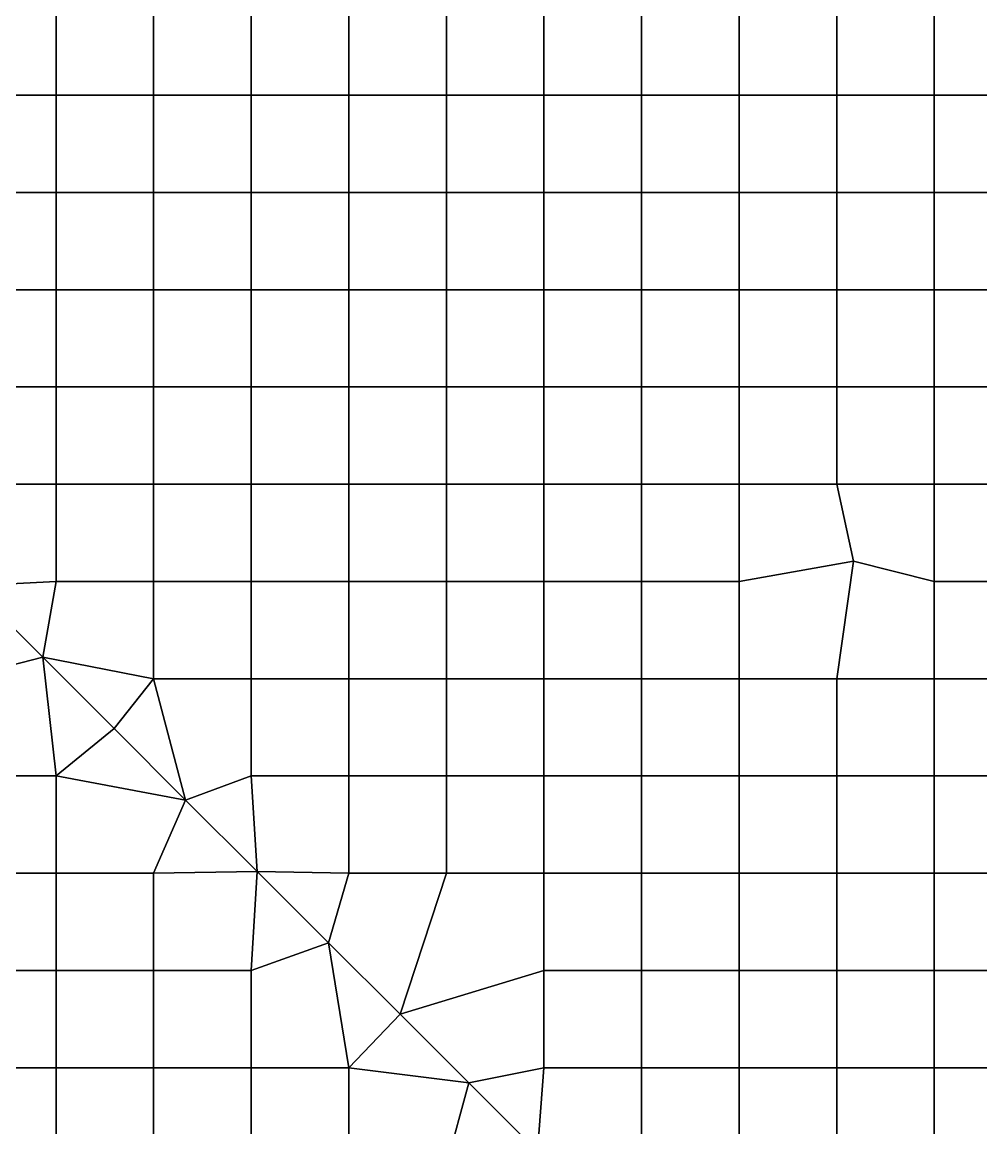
# Model space of a CAD drawing. Extents: x -13 to 39.3, y -26.5 to 20.6.
# Drawn here: x 24.02 to 28.96, y -13.81 to -8.11 of the extents above; entities that cross this region are included whole.
import ezdxf

# ---------------------------------------------------------------- set-up
doc = ezdxf.new("R2010")
doc.units = 0
doc.layers.add('BARS', color=1, linetype='CONTINUOUS')
doc.layers.add('FACES', color=5, linetype='CONTINUOUS')

msp = doc.modelspace()

# ---------------------------------------------------------------- linework, layer by layer
at = {"layer": 'BARS'}
for p, q in [((28.2997, -10.8894), (28.2997, -10.8894, 0.66)), ((28.2997, -10.8894, 0.66), (28.2997, -10.8894, 1.32)), ((28.2997, -10.8894, 1.32), (28.2997, -10.8894, 1.98)), ((28.2997, -10.8894, 1.98), (28.2997, -10.8894, 2.64)), ((28.2997, -10.8894, 2.64), (28.2997, -10.8894, 3.3)), ((24.1278, -11.3844), (23.7601, -11.0167)), ((24.1278, -11.3844, 3.3), (23.7601, -11.0167, 3.3)), ((24.4955, -11.7521), (24.1278, -11.3844)), ((24.4955, -11.7521, 3.3), (24.1278, -11.3844, 3.3)), ((24.8632, -12.1198), (24.4955, -11.7521)), ((24.8632, -12.1198, 3.3), (24.4955, -11.7521, 3.3)), ((25.2309, -12.4875), (24.8632, -12.1198)), ((25.2309, -12.4875, 3.3), (24.8632, -12.1198, 3.3)), ((25.5986, -12.8552), (25.2309, -12.4875)), ((25.5986, -12.8552, 3.3), (25.2309, -12.4875, 3.3)), ((25.9663, -13.2229), (25.5986, -12.8552)), ((25.9663, -13.2229, 3.3), (25.5986, -12.8552, 3.3)), ((26.3198, -13.5765), (25.9663, -13.2229)), ((26.3198, -13.5765, 3.3), (25.9663, -13.2229, 3.3)), ((26.6734, -13.93), (26.3198, -13.5765)), ((26.6734, -13.93, 3.3), (26.3198, -13.5765, 3.3))]:
    msp.add_line(p, q, dxfattribs=at)
at = {"layer": 'FACES'}
for points in [[(24.1965, -7.99033), (23.6944, -7.99033), (23.6944, -8.49103), (24.1965, -8.49103)], [(24.1965, -7.99033, 3.3), (23.6944, -7.99033, 3.3), (23.6944, -8.49103, 3.3), (24.1965, -8.49103, 3.3)], [(24.6986, -7.99033), (24.1965, -7.99033), (24.1965, -8.49103), (24.6986, -8.49103)], [(24.6986, -7.99033, 3.3), (24.1965, -7.99033, 3.3), (24.1965, -8.49103, 3.3), (24.6986, -8.49103, 3.3)], [(25.2007, -7.99033), (24.6986, -7.99033), (24.6986, -8.49103), (25.2007, -8.49103)], [(25.2007, -7.99033, 3.3), (24.6986, -7.99033, 3.3), (24.6986, -8.49103, 3.3), (25.2007, -8.49103, 3.3)], [(25.7028, -7.99033), (25.2007, -7.99033), (25.2007, -8.49103), (25.7028, -8.49103)], [(25.7028, -7.99033, 3.3), (25.2007, -7.99033, 3.3), (25.2007, -8.49103, 3.3), (25.7028, -8.49103, 3.3)], [(26.205, -7.99033), (25.7028, -7.99033), (25.7028, -8.49103), (26.205, -8.49103)], [(26.205, -7.99033, 3.3), (25.7028, -7.99033, 3.3), (25.7028, -8.49103, 3.3), (26.205, -8.49103, 3.3)], [(26.7071, -7.99033), (26.205, -7.99033), (26.205, -8.49103), (26.7071, -8.49103)], [(26.7071, -7.99033, 3.3), (26.205, -7.99033, 3.3), (26.205, -8.49103, 3.3), (26.7071, -8.49103, 3.3)], [(27.2092, -7.99033), (26.7071, -7.99033), (26.7071, -8.49103), (27.2092, -8.49103)], [(27.2092, -7.99033, 3.3), (26.7071, -7.99033, 3.3), (26.7071, -8.49103, 3.3), (27.2092, -8.49103, 3.3)], [(27.7113, -7.99033), (27.2092, -7.99033), (27.2092, -8.49103), (27.7113, -8.49103)], [(27.7113, -7.99033, 3.3), (27.2092, -7.99033, 3.3), (27.2092, -8.49103, 3.3), (27.7113, -8.49103, 3.3)], [(28.2134, -7.99033), (27.7113, -7.99033), (27.7113, -8.49103), (28.2134, -8.49103)], [(28.2134, -7.99033, 3.3), (27.7113, -7.99033, 3.3), (27.7113, -8.49103, 3.3), (28.2134, -8.49103, 3.3)], [(28.7155, -7.99033), (28.2134, -7.99033), (28.2134, -8.49103), (28.7155, -8.49103)], [(28.7155, -7.99033, 3.3), (28.2134, -7.99033, 3.3), (28.2134, -8.49103, 3.3), (28.7155, -8.49103, 3.3)], [(29.2176, -7.99033), (28.7155, -7.99033), (28.7155, -8.49103), (29.2176, -8.49103)], [(29.2176, -7.99033, 3.3), (28.7155, -7.99033, 3.3), (28.7155, -8.49103, 3.3), (29.2176, -8.49103, 3.3)], [(24.1965, -8.49103), (23.6944, -8.49103), (23.6944, -8.99174), (24.1965, -8.99174)], [(24.1965, -8.49103, 3.3), (23.6944, -8.49103, 3.3), (23.6944, -8.99174, 3.3), (24.1965, -8.99174, 3.3)], [(24.6986, -8.49103), (24.1965, -8.49103), (24.1965, -8.99174), (24.6986, -8.99174)], [(24.6986, -8.49103, 3.3), (24.1965, -8.49103, 3.3), (24.1965, -8.99174, 3.3), (24.6986, -8.99174, 3.3)], [(25.2007, -8.49103), (24.6986, -8.49103), (24.6986, -8.99174), (25.2007, -8.99174)], [(25.2007, -8.49103, 3.3), (24.6986, -8.49103, 3.3), (24.6986, -8.99174, 3.3), (25.2007, -8.99174, 3.3)], [(25.7028, -8.49103), (25.2007, -8.49103), (25.2007, -8.99174), (25.7028, -8.99174)], [(25.7028, -8.49103, 3.3), (25.2007, -8.49103, 3.3), (25.2007, -8.99174, 3.3), (25.7028, -8.99174, 3.3)], [(26.205, -8.49103), (25.7028, -8.49103), (25.7028, -8.99174), (26.205, -8.99174)], [(26.205, -8.49103, 3.3), (25.7028, -8.49103, 3.3), (25.7028, -8.99174, 3.3), (26.205, -8.99174, 3.3)], [(26.7071, -8.49103), (26.205, -8.49103), (26.205, -8.99174), (26.7071, -8.99174)], [(26.7071, -8.49103, 3.3), (26.205, -8.49103, 3.3), (26.205, -8.99174, 3.3), (26.7071, -8.99174, 3.3)], [(27.2092, -8.49103), (26.7071, -8.49103), (26.7071, -8.99174), (27.2092, -8.99174)], [(27.2092, -8.49103, 3.3), (26.7071, -8.49103, 3.3), (26.7071, -8.99174, 3.3), (27.2092, -8.99174, 3.3)], [(27.7113, -8.49103), (27.2092, -8.49103), (27.2092, -8.99174), (27.7113, -8.99174)], [(27.7113, -8.49103, 3.3), (27.2092, -8.49103, 3.3), (27.2092, -8.99174, 3.3), (27.7113, -8.99174, 3.3)], [(28.2134, -8.49103), (27.7113, -8.49103), (27.7113, -8.99174), (28.2134, -8.99174)], [(28.2134, -8.49103, 3.3), (27.7113, -8.49103, 3.3), (27.7113, -8.99174, 3.3), (28.2134, -8.99174, 3.3)], [(28.7155, -8.49103), (28.2134, -8.49103), (28.2134, -8.99174), (28.7155, -8.99174)], [(28.7155, -8.49103, 3.3), (28.2134, -8.49103, 3.3), (28.2134, -8.99174, 3.3), (28.7155, -8.99174, 3.3)], [(29.2176, -8.49103), (28.7155, -8.49103), (28.7155, -8.99174), (29.2176, -8.99174)], [(29.2176, -8.49103, 3.3), (28.7155, -8.49103, 3.3), (28.7155, -8.99174, 3.3), (29.2176, -8.99174, 3.3)], [(24.1965, -8.99174), (23.6944, -8.99174), (23.6944, -9.49245), (24.1965, -9.49245)], [(24.1965, -8.99174, 3.3), (23.6944, -8.99174, 3.3), (23.6944, -9.49245, 3.3), (24.1965, -9.49245, 3.3)], [(24.6986, -8.99174), (24.1965, -8.99174), (24.1965, -9.49245), (24.6986, -9.49245)], [(24.6986, -8.99174, 3.3), (24.1965, -8.99174, 3.3), (24.1965, -9.49245, 3.3), (24.6986, -9.49245, 3.3)], [(25.2007, -8.99174), (24.6986, -8.99174), (24.6986, -9.49245), (25.2007, -9.49245)], [(25.2007, -8.99174, 3.3), (24.6986, -8.99174, 3.3), (24.6986, -9.49245, 3.3), (25.2007, -9.49245, 3.3)], [(25.7028, -8.99174), (25.2007, -8.99174), (25.2007, -9.49245), (25.7028, -9.49245)], [(25.7028, -8.99174, 3.3), (25.2007, -8.99174, 3.3), (25.2007, -9.49245, 3.3), (25.7028, -9.49245, 3.3)], [(26.205, -8.99174), (25.7028, -8.99174), (25.7028, -9.49245), (26.205, -9.49245)], [(26.205, -8.99174, 3.3), (25.7028, -8.99174, 3.3), (25.7028, -9.49245, 3.3), (26.205, -9.49245, 3.3)], [(26.7071, -8.99174), (26.205, -8.99174), (26.205, -9.49245), (26.7071, -9.49245)], [(26.7071, -8.99174, 3.3), (26.205, -8.99174, 3.3), (26.205, -9.49245, 3.3), (26.7071, -9.49245, 3.3)], [(27.2092, -8.99174), (26.7071, -8.99174), (26.7071, -9.49245), (27.2092, -9.49245)], [(27.2092, -8.99174, 3.3), (26.7071, -8.99174, 3.3), (26.7071, -9.49245, 3.3), (27.2092, -9.49245, 3.3)], [(27.7113, -8.99174), (27.2092, -8.99174), (27.2092, -9.49245), (27.7113, -9.49245)], [(27.7113, -8.99174, 3.3), (27.2092, -8.99174, 3.3), (27.2092, -9.49245, 3.3), (27.7113, -9.49245, 3.3)], [(28.2134, -8.99174), (27.7113, -8.99174), (27.7113, -9.49245), (28.2134, -9.49245)], [(28.2134, -8.99174, 3.3), (27.7113, -8.99174, 3.3), (27.7113, -9.49245, 3.3), (28.2134, -9.49245, 3.3)], [(28.7155, -8.99174), (28.2134, -8.99174), (28.2134, -9.49245), (28.7155, -9.49245)], [(28.7155, -8.99174, 3.3), (28.2134, -8.99174, 3.3), (28.2134, -9.49245, 3.3), (28.7155, -9.49245, 3.3)], [(29.2176, -8.99174), (28.7155, -8.99174), (28.7155, -9.49245), (29.2176, -9.49245)], [(29.2176, -8.99174, 3.3), (28.7155, -8.99174, 3.3), (28.7155, -9.49245, 3.3), (29.2176, -9.49245, 3.3)], [(24.1965, -9.49245), (23.6944, -9.49245), (23.6944, -9.99316), (24.1965, -9.99316)], [(24.1965, -9.49245, 3.3), (23.6944, -9.49245, 3.3), (23.6944, -9.99316, 3.3), (24.1965, -9.99316, 3.3)], [(24.6986, -9.49245), (24.1965, -9.49245), (24.1965, -9.99316), (24.6986, -9.99316)], [(24.6986, -9.49245, 3.3), (24.1965, -9.49245, 3.3), (24.1965, -9.99316, 3.3), (24.6986, -9.99316, 3.3)], [(25.2007, -9.49245), (24.6986, -9.49245), (24.6986, -9.99316), (25.2007, -9.99316)], [(25.2007, -9.49245, 3.3), (24.6986, -9.49245, 3.3), (24.6986, -9.99316, 3.3), (25.2007, -9.99316, 3.3)], [(25.7028, -9.49245), (25.2007, -9.49245), (25.2007, -9.99316), (25.7028, -9.99316)], [(25.7028, -9.49245, 3.3), (25.2007, -9.49245, 3.3), (25.2007, -9.99316, 3.3), (25.7028, -9.99316, 3.3)], [(26.205, -9.49245), (25.7028, -9.49245), (25.7028, -9.99316), (26.205, -9.99316)], [(26.205, -9.49245, 3.3), (25.7028, -9.49245, 3.3), (25.7028, -9.99316, 3.3), (26.205, -9.99316, 3.3)], [(26.7071, -9.49245), (26.205, -9.49245), (26.205, -9.99316), (26.7071, -9.99316)], [(26.7071, -9.49245, 3.3), (26.205, -9.49245, 3.3), (26.205, -9.99316, 3.3), (26.7071, -9.99316, 3.3)], [(27.2092, -9.49245), (26.7071, -9.49245), (26.7071, -9.99316), (27.2092, -9.99316)], [(27.2092, -9.49245, 3.3), (26.7071, -9.49245, 3.3), (26.7071, -9.99316, 3.3), (27.2092, -9.99316, 3.3)], [(27.7113, -9.49245), (27.2092, -9.49245), (27.2092, -9.99316), (27.7113, -9.99316)], [(27.7113, -9.49245, 3.3), (27.2092, -9.49245, 3.3), (27.2092, -9.99316, 3.3), (27.7113, -9.99316, 3.3)], [(28.2134, -9.49245), (27.7113, -9.49245), (27.7113, -9.99316), (28.2134, -9.99316)], [(28.2134, -9.49245, 3.3), (27.7113, -9.49245, 3.3), (27.7113, -9.99316, 3.3), (28.2134, -9.99316, 3.3)], [(28.7155, -9.49245), (28.2134, -9.49245), (28.2134, -9.99316), (28.7155, -9.99316)], [(28.7155, -9.49245, 3.3), (28.2134, -9.49245, 3.3), (28.2134, -9.99316, 3.3), (28.7155, -9.99316, 3.3)], [(29.2176, -9.49245), (28.7155, -9.49245), (28.7155, -9.99316), (29.2176, -9.99316)], [(29.2176, -9.49245, 3.3), (28.7155, -9.49245, 3.3), (28.7155, -9.99316, 3.3), (29.2176, -9.99316, 3.3)], [(24.1965, -9.99316), (23.6944, -9.99316), (23.6944, -10.4939), (24.1965, -10.4939)], [(24.1965, -9.99316, 3.3), (23.6944, -9.99316, 3.3), (23.6944, -10.4939, 3.3), (24.1965, -10.4939, 3.3)], [(24.6986, -9.99316), (24.1965, -9.99316), (24.1965, -10.4939), (24.6986, -10.4939)], [(24.6986, -9.99316, 3.3), (24.1965, -9.99316, 3.3), (24.1965, -10.4939, 3.3), (24.6986, -10.4939, 3.3)], [(25.2007, -9.99316), (24.6986, -9.99316), (24.6986, -10.4939), (25.2007, -10.4939)], [(25.2007, -9.99316, 3.3), (24.6986, -9.99316, 3.3), (24.6986, -10.4939, 3.3), (25.2007, -10.4939, 3.3)], [(25.7028, -9.99316), (25.2007, -9.99316), (25.2007, -10.4939), (25.7028, -10.4939)], [(25.7028, -9.99316, 3.3), (25.2007, -9.99316, 3.3), (25.2007, -10.4939, 3.3), (25.7028, -10.4939, 3.3)], [(26.205, -9.99316), (25.7028, -9.99316), (25.7028, -10.4939), (26.205, -10.4939)], [(26.205, -9.99316, 3.3), (25.7028, -9.99316, 3.3), (25.7028, -10.4939, 3.3), (26.205, -10.4939, 3.3)], [(26.7071, -9.99316), (26.205, -9.99316), (26.205, -10.4939), (26.7071, -10.4939)], [(26.7071, -9.99316, 3.3), (26.205, -9.99316, 3.3), (26.205, -10.4939, 3.3), (26.7071, -10.4939, 3.3)], [(27.2092, -9.99316), (26.7071, -9.99316), (26.7071, -10.4939), (27.2092, -10.4939)], [(27.2092, -9.99316, 3.3), (26.7071, -9.99316, 3.3), (26.7071, -10.4939, 3.3), (27.2092, -10.4939, 3.3)], [(27.7113, -9.99316), (27.2092, -9.99316), (27.2092, -10.4939), (27.7113, -10.4939)], [(27.7113, -9.99316, 3.3), (27.2092, -9.99316, 3.3), (27.2092, -10.4939, 3.3), (27.7113, -10.4939, 3.3)], [(28.2134, -9.99316), (27.7113, -9.99316), (27.7113, -10.4939), (28.2134, -10.4939)], [(28.2134, -9.99316, 3.3), (27.7113, -9.99316, 3.3), (27.7113, -10.4939, 3.3), (28.2134, -10.4939, 3.3)], [(28.7155, -9.99316), (28.2134, -9.99316), (28.2134, -10.4939), (28.7155, -10.4939)], [(28.7155, -9.99316, 3.3), (28.2134, -9.99316, 3.3), (28.2134, -10.4939, 3.3), (28.7155, -10.4939, 3.3)], [(29.2176, -9.99316), (28.7155, -9.99316), (28.7155, -10.4939), (29.2176, -10.4939)], [(29.2176, -9.99316, 3.3), (28.7155, -9.99316, 3.3), (28.7155, -10.4939, 3.3), (29.2176, -10.4939, 3.3)], [(24.1965, -10.4939), (23.6944, -10.4939), (23.7601, -11.0167), (24.1965, -10.9946)], [(24.1965, -10.4939, 3.3), (23.6944, -10.4939, 3.3), (23.7601, -11.0167, 3.3), (24.1965, -10.9946, 3.3)], [(24.6986, -10.4939), (24.1965, -10.4939), (24.1965, -10.9946), (24.6986, -10.9946)], [(24.6986, -10.4939, 3.3), (24.1965, -10.4939, 3.3), (24.1965, -10.9946, 3.3), (24.6986, -10.9946, 3.3)], [(25.2007, -10.4939), (24.6986, -10.4939), (24.6986, -10.9946), (25.2007, -10.9946)], [(25.2007, -10.4939, 3.3), (24.6986, -10.4939, 3.3), (24.6986, -10.9946, 3.3), (25.2007, -10.9946, 3.3)], [(25.7028, -10.4939), (25.2007, -10.4939), (25.2007, -10.9946), (25.7028, -10.9946)], [(25.7028, -10.4939, 3.3), (25.2007, -10.4939, 3.3), (25.2007, -10.9946, 3.3), (25.7028, -10.9946, 3.3)], [(26.205, -10.4939), (25.7028, -10.4939), (25.7028, -10.9946), (26.205, -10.9946)], [(26.205, -10.4939, 3.3), (25.7028, -10.4939, 3.3), (25.7028, -10.9946, 3.3), (26.205, -10.9946, 3.3)], [(26.7071, -10.4939), (26.205, -10.4939), (26.205, -10.9946), (26.7071, -10.9946)], [(26.7071, -10.4939, 3.3), (26.205, -10.4939, 3.3), (26.205, -10.9946, 3.3), (26.7071, -10.9946, 3.3)], [(27.2092, -10.4939), (26.7071, -10.4939), (26.7071, -10.9946), (27.2092, -10.9946)], [(27.2092, -10.4939, 3.3), (26.7071, -10.4939, 3.3), (26.7071, -10.9946, 3.3), (27.2092, -10.9946, 3.3)], [(27.7113, -10.4939), (27.2092, -10.4939), (27.2092, -10.9946), (27.7113, -10.9946)], [(27.7113, -10.4939, 3.3), (27.2092, -10.4939, 3.3), (27.2092, -10.9946, 3.3), (27.7113, -10.9946, 3.3)], [(28.2134, -10.4939), (27.7113, -10.4939), (27.7113, -10.9946), (28.2997, -10.8894)], [(28.2134, -10.4939, 3.3), (27.7113, -10.4939, 3.3), (27.7113, -10.9946, 3.3), (28.2997, -10.8894, 3.3)], [(28.7155, -10.4939), (28.2134, -10.4939), (28.2997, -10.8894), (28.7155, -10.9946)], [(28.7155, -10.4939, 3.3), (28.2134, -10.4939, 3.3), (28.2997, -10.8894, 3.3), (28.7155, -10.9946, 3.3)], [(29.2176, -10.4939), (28.7155, -10.4939), (28.7155, -10.9946), (29.2176, -10.9946)], [(29.2176, -10.4939, 3.3), (28.7155, -10.4939, 3.3), (28.7155, -10.9946, 3.3), (29.2176, -10.9946, 3.3)], [(28.2997, -10.8894), (27.7113, -10.9946), (27.7113, -11.4953), (28.2134, -11.4953)], [(28.2997, -10.8894, 3.3), (27.7113, -10.9946, 3.3), (27.7113, -11.4953, 3.3), (28.2134, -11.4953, 3.3)], [(28.2997, -10.8894), (28.2134, -11.4953), (28.7155, -11.4953), (28.7155, -10.9946)], [(28.2997, -10.8894, 3.3), (28.2134, -11.4953, 3.3), (28.7155, -11.4953, 3.3), (28.7155, -10.9946, 3.3)], [(24.1278, -11.3844), (23.7601, -11.0167), (23.6944, -11.4953)], [(24.1278, -11.3844, 3.3), (23.7601, -11.0167, 3.3), (23.6944, -11.4953, 3.3)], [(24.1965, -10.9946), (23.7601, -11.0167), (24.1278, -11.3844)], [(24.1965, -10.9946, 3.3), (23.7601, -11.0167, 3.3), (24.1278, -11.3844, 3.3)], [(23.7601, -11.0167), (23.7601, -11.0167, 0.66), (24.1278, -11.3844, 0.66), (24.1278, -11.3844)], [(23.7601, -11.0167, 0.66), (23.7601, -11.0167, 1.32), (24.1278, -11.3844, 1.32), (24.1278, -11.3844, 0.66)], [(23.7601, -11.0167, 1.32), (23.7601, -11.0167, 1.98), (24.1278, -11.3844, 1.98), (24.1278, -11.3844, 1.32)], [(23.7601, -11.0167, 1.98), (23.7601, -11.0167, 2.64), (24.1278, -11.3844, 2.64), (24.1278, -11.3844, 1.98)], [(24.1278, -11.3844, 2.64), (23.7601, -11.0167, 2.64), (23.7601, -11.0167, 3.3), (24.1278, -11.3844, 3.3)], [(24.6986, -10.9946), (24.1965, -10.9946), (24.1278, -11.3844), (24.6986, -11.4953)], [(24.6986, -10.9946, 3.3), (24.1965, -10.9946, 3.3), (24.1278, -11.3844, 3.3), (24.6986, -11.4953, 3.3)], [(25.2007, -10.9946), (24.6986, -10.9946), (24.6986, -11.4953), (25.2007, -11.4953)], [(25.2007, -10.9946, 3.3), (24.6986, -10.9946, 3.3), (24.6986, -11.4953, 3.3), (25.2007, -11.4953, 3.3)], [(25.7028, -10.9946), (25.2007, -10.9946), (25.2007, -11.4953), (25.7028, -11.4953)], [(25.7028, -10.9946, 3.3), (25.2007, -10.9946, 3.3), (25.2007, -11.4953, 3.3), (25.7028, -11.4953, 3.3)], [(26.205, -10.9946), (25.7028, -10.9946), (25.7028, -11.4953), (26.205, -11.4953)], [(26.205, -10.9946, 3.3), (25.7028, -10.9946, 3.3), (25.7028, -11.4953, 3.3), (26.205, -11.4953, 3.3)], [(26.7071, -10.9946), (26.205, -10.9946), (26.205, -11.4953), (26.7071, -11.4953)], [(26.7071, -10.9946, 3.3), (26.205, -10.9946, 3.3), (26.205, -11.4953, 3.3), (26.7071, -11.4953, 3.3)], [(27.2092, -10.9946), (26.7071, -10.9946), (26.7071, -11.4953), (27.2092, -11.4953)], [(27.2092, -10.9946, 3.3), (26.7071, -10.9946, 3.3), (26.7071, -11.4953, 3.3), (27.2092, -11.4953, 3.3)], [(27.7113, -10.9946), (27.2092, -10.9946), (27.2092, -11.4953), (27.7113, -11.4953)], [(27.7113, -10.9946, 3.3), (27.2092, -10.9946, 3.3), (27.2092, -11.4953, 3.3), (27.7113, -11.4953, 3.3)], [(29.2176, -10.9946), (28.7155, -10.9946), (28.7155, -11.4953), (29.2176, -11.4953)], [(29.2176, -10.9946, 3.3), (28.7155, -10.9946, 3.3), (28.7155, -11.4953, 3.3), (29.2176, -11.4953, 3.3)], [(24.1278, -11.3844), (23.6944, -11.4953), (23.6944, -11.996), (24.1965, -11.996)], [(24.1278, -11.3844, 3.3), (23.6944, -11.4953, 3.3), (23.6944, -11.996, 3.3), (24.1965, -11.996, 3.3)], [(24.6986, -11.4953), (24.1278, -11.3844), (24.4955, -11.7521)], [(24.1278, -11.3844), (24.1965, -11.996), (24.4955, -11.7521)], [(24.1278, -11.3844), (24.1278, -11.3844, 0.66), (24.4955, -11.7521, 0.66), (24.4955, -11.7521)], [(24.1278, -11.3844, 0.66), (24.1278, -11.3844, 1.32), (24.4955, -11.7521, 1.32), (24.4955, -11.7521, 0.66)], [(24.1278, -11.3844, 1.32), (24.1278, -11.3844, 1.98), (24.4955, -11.7521, 1.98), (24.4955, -11.7521, 1.32)], [(24.1278, -11.3844, 1.98), (24.1278, -11.3844, 2.64), (24.4955, -11.7521, 2.64), (24.4955, -11.7521, 1.98)], [(24.4955, -11.7521, 2.64), (24.1278, -11.3844, 2.64), (24.1278, -11.3844, 3.3), (24.4955, -11.7521, 3.3)], [(24.6986, -11.4953, 3.3), (24.1278, -11.3844, 3.3), (24.4955, -11.7521, 3.3)], [(24.1278, -11.3844, 3.3), (24.1965, -11.996, 3.3), (24.4955, -11.7521, 3.3)], [(24.6986, -11.4953), (24.4955, -11.7521), (24.8632, -12.1198)], [(24.6986, -11.4953, 3.3), (24.4955, -11.7521, 3.3), (24.8632, -12.1198, 3.3)], [(25.2007, -11.4953), (24.6986, -11.4953), (24.8632, -12.1198), (25.2007, -11.996)], [(25.2007, -11.4953, 3.3), (24.6986, -11.4953, 3.3), (24.8632, -12.1198, 3.3), (25.2007, -11.996, 3.3)], [(25.7028, -11.4953), (25.2007, -11.4953), (25.2007, -11.996), (25.7028, -11.996)], [(25.7028, -11.4953, 3.3), (25.2007, -11.4953, 3.3), (25.2007, -11.996, 3.3), (25.7028, -11.996, 3.3)], [(26.205, -11.4953), (25.7028, -11.4953), (25.7028, -11.996), (26.205, -11.996)], [(26.205, -11.4953, 3.3), (25.7028, -11.4953, 3.3), (25.7028, -11.996, 3.3), (26.205, -11.996, 3.3)], [(26.7071, -11.4953), (26.205, -11.4953), (26.205, -11.996), (26.7071, -11.996)], [(26.7071, -11.4953, 3.3), (26.205, -11.4953, 3.3), (26.205, -11.996, 3.3), (26.7071, -11.996, 3.3)], [(27.2092, -11.4953), (26.7071, -11.4953), (26.7071, -11.996), (27.2092, -11.996)], [(27.2092, -11.4953, 3.3), (26.7071, -11.4953, 3.3), (26.7071, -11.996, 3.3), (27.2092, -11.996, 3.3)], [(27.7113, -11.4953), (27.2092, -11.4953), (27.2092, -11.996), (27.7113, -11.996)], [(27.7113, -11.4953, 3.3), (27.2092, -11.4953, 3.3), (27.2092, -11.996, 3.3), (27.7113, -11.996, 3.3)], [(28.2134, -11.4953), (27.7113, -11.4953), (27.7113, -11.996), (28.2134, -11.996)], [(28.2134, -11.4953, 3.3), (27.7113, -11.4953, 3.3), (27.7113, -11.996, 3.3), (28.2134, -11.996, 3.3)], [(28.7155, -11.4953), (28.2134, -11.4953), (28.2134, -11.996), (28.7155, -11.996)], [(28.7155, -11.4953, 3.3), (28.2134, -11.4953, 3.3), (28.2134, -11.996, 3.3), (28.7155, -11.996, 3.3)], [(29.2176, -11.4953), (28.7155, -11.4953), (28.7155, -11.996), (29.2176, -11.996)], [(29.2176, -11.4953, 3.3), (28.7155, -11.4953, 3.3), (28.7155, -11.996, 3.3), (29.2176, -11.996, 3.3)], [(24.4955, -11.7521), (24.1965, -11.996), (24.8632, -12.1198)], [(24.4955, -11.7521, 3.3), (24.1965, -11.996, 3.3), (24.8632, -12.1198, 3.3)], [(24.4955, -11.7521), (24.4955, -11.7521, 0.66), (24.8632, -12.1198, 0.66), (24.8632, -12.1198)], [(24.4955, -11.7521, 0.66), (24.4955, -11.7521, 1.32), (24.8632, -12.1198, 1.32), (24.8632, -12.1198, 0.66)], [(24.4955, -11.7521, 1.32), (24.4955, -11.7521, 1.98), (24.8632, -12.1198, 1.98), (24.8632, -12.1198, 1.32)], [(24.4955, -11.7521, 1.98), (24.4955, -11.7521, 2.64), (24.8632, -12.1198, 2.64), (24.8632, -12.1198, 1.98)], [(24.8632, -12.1198, 2.64), (24.4955, -11.7521, 2.64), (24.4955, -11.7521, 3.3), (24.8632, -12.1198, 3.3)], [(24.1965, -11.996), (23.6944, -11.996), (23.6944, -12.4967), (24.1965, -12.4967)], [(24.1965, -11.996, 3.3), (23.6944, -11.996, 3.3), (23.6944, -12.4967, 3.3), (24.1965, -12.4967, 3.3)], [(24.1965, -11.996), (24.1965, -12.4967), (24.6986, -12.4967), (24.8632, -12.1198)], [(24.1965, -11.996, 3.3), (24.1965, -12.4967, 3.3), (24.6986, -12.4967, 3.3), (24.8632, -12.1198, 3.3)], [(25.2007, -11.996), (24.8632, -12.1198), (25.2309, -12.4875)], [(25.2007, -11.996, 3.3), (24.8632, -12.1198, 3.3), (25.2309, -12.4875, 3.3)], [(25.7028, -11.996), (25.2007, -11.996), (25.2309, -12.4875), (25.7028, -12.4967)], [(25.7028, -11.996, 3.3), (25.2007, -11.996, 3.3), (25.2309, -12.4875, 3.3), (25.7028, -12.4967, 3.3)], [(26.205, -11.996), (25.7028, -11.996), (25.7028, -12.4967), (26.205, -12.4967)], [(26.205, -11.996, 3.3), (25.7028, -11.996, 3.3), (25.7028, -12.4967, 3.3), (26.205, -12.4967, 3.3)], [(26.7071, -11.996), (26.205, -11.996), (26.205, -12.4967), (26.7071, -12.4967)], [(26.7071, -11.996, 3.3), (26.205, -11.996, 3.3), (26.205, -12.4967, 3.3), (26.7071, -12.4967, 3.3)], [(27.2092, -11.996), (26.7071, -11.996), (26.7071, -12.4967), (27.2092, -12.4967)], [(27.2092, -11.996, 3.3), (26.7071, -11.996, 3.3), (26.7071, -12.4967, 3.3), (27.2092, -12.4967, 3.3)], [(27.7113, -11.996), (27.2092, -11.996), (27.2092, -12.4967), (27.7113, -12.4967)], [(27.7113, -11.996, 3.3), (27.2092, -11.996, 3.3), (27.2092, -12.4967, 3.3), (27.7113, -12.4967, 3.3)], [(28.2134, -11.996), (27.7113, -11.996), (27.7113, -12.4967), (28.2134, -12.4967)], [(28.2134, -11.996, 3.3), (27.7113, -11.996, 3.3), (27.7113, -12.4967, 3.3), (28.2134, -12.4967, 3.3)], [(28.7155, -11.996), (28.2134, -11.996), (28.2134, -12.4967), (28.7155, -12.4967)], [(28.7155, -11.996, 3.3), (28.2134, -11.996, 3.3), (28.2134, -12.4967, 3.3), (28.7155, -12.4967, 3.3)], [(29.2176, -11.996), (28.7155, -11.996), (28.7155, -12.4967), (29.2176, -12.4967)], [(29.2176, -11.996, 3.3), (28.7155, -11.996, 3.3), (28.7155, -12.4967, 3.3), (29.2176, -12.4967, 3.3)], [(25.2309, -12.4875), (24.8632, -12.1198), (24.6986, -12.4967)], [(25.2309, -12.4875, 3.3), (24.8632, -12.1198, 3.3), (24.6986, -12.4967, 3.3)], [(24.8632, -12.1198), (24.8632, -12.1198, 0.66), (25.2309, -12.4875, 0.66), (25.2309, -12.4875)], [(24.8632, -12.1198, 0.66), (24.8632, -12.1198, 1.32), (25.2309, -12.4875, 1.32), (25.2309, -12.4875, 0.66)], [(24.8632, -12.1198, 1.32), (24.8632, -12.1198, 1.98), (25.2309, -12.4875, 1.98), (25.2309, -12.4875, 1.32)], [(24.8632, -12.1198, 1.98), (24.8632, -12.1198, 2.64), (25.2309, -12.4875, 2.64), (25.2309, -12.4875, 1.98)], [(25.2309, -12.4875, 2.64), (24.8632, -12.1198, 2.64), (24.8632, -12.1198, 3.3), (25.2309, -12.4875, 3.3)], [(24.1965, -12.4967), (23.6944, -12.4967), (23.6944, -12.9974), (24.1965, -12.9974)], [(24.1965, -12.4967, 3.3), (23.6944, -12.4967, 3.3), (23.6944, -12.9974, 3.3), (24.1965, -12.9974, 3.3)], [(24.6986, -12.4967), (24.1965, -12.4967), (24.1965, -12.9974), (24.6986, -12.9974)], [(24.6986, -12.4967, 3.3), (24.1965, -12.4967, 3.3), (24.1965, -12.9974, 3.3), (24.6986, -12.9974, 3.3)], [(25.2309, -12.4875), (24.6986, -12.4967), (24.6986, -12.9974), (25.2007, -12.9974)], [(25.2309, -12.4875, 3.3), (24.6986, -12.4967, 3.3), (24.6986, -12.9974, 3.3), (25.2007, -12.9974, 3.3)], [(25.5986, -12.8552), (25.2309, -12.4875), (25.2007, -12.9974)], [(25.5986, -12.8552, 3.3), (25.2309, -12.4875, 3.3), (25.2007, -12.9974, 3.3)], [(25.7028, -12.4967), (25.2309, -12.4875), (25.5986, -12.8552)], [(25.2309, -12.4875), (25.2309, -12.4875, 0.66), (25.5986, -12.8552, 0.66), (25.5986, -12.8552)], [(25.2309, -12.4875, 0.66), (25.2309, -12.4875, 1.32), (25.5986, -12.8552, 1.32), (25.5986, -12.8552, 0.66)], [(25.2309, -12.4875, 1.32), (25.2309, -12.4875, 1.98), (25.5986, -12.8552, 1.98), (25.5986, -12.8552, 1.32)], [(25.2309, -12.4875, 1.98), (25.2309, -12.4875, 2.64), (25.5986, -12.8552, 2.64), (25.5986, -12.8552, 1.98)], [(25.5986, -12.8552, 2.64), (25.2309, -12.4875, 2.64), (25.2309, -12.4875, 3.3), (25.5986, -12.8552, 3.3)], [(25.7028, -12.4967, 3.3), (25.2309, -12.4875, 3.3), (25.5986, -12.8552, 3.3)], [(26.205, -12.4967), (25.7028, -12.4967), (25.5986, -12.8552), (25.9663, -13.2229)], [(26.205, -12.4967, 3.3), (25.7028, -12.4967, 3.3), (25.5986, -12.8552, 3.3), (25.9663, -13.2229, 3.3)], [(26.7071, -12.4967), (26.205, -12.4967), (25.9663, -13.2229), (26.7071, -12.9974)], [(26.7071, -12.4967, 3.3), (26.205, -12.4967, 3.3), (25.9663, -13.2229, 3.3), (26.7071, -12.9974, 3.3)], [(27.2092, -12.4967), (26.7071, -12.4967), (26.7071, -12.9974), (27.2092, -12.9974)], [(27.2092, -12.4967, 3.3), (26.7071, -12.4967, 3.3), (26.7071, -12.9974, 3.3), (27.2092, -12.9974, 3.3)], [(27.7113, -12.4967), (27.2092, -12.4967), (27.2092, -12.9974), (27.7113, -12.9974)], [(27.7113, -12.4967, 3.3), (27.2092, -12.4967, 3.3), (27.2092, -12.9974, 3.3), (27.7113, -12.9974, 3.3)], [(28.2134, -12.4967), (27.7113, -12.4967), (27.7113, -12.9974), (28.2134, -12.9974)], [(28.2134, -12.4967, 3.3), (27.7113, -12.4967, 3.3), (27.7113, -12.9974, 3.3), (28.2134, -12.9974, 3.3)], [(28.7155, -12.4967), (28.2134, -12.4967), (28.2134, -12.9974), (28.7155, -12.9974)], [(28.7155, -12.4967, 3.3), (28.2134, -12.4967, 3.3), (28.2134, -12.9974, 3.3), (28.7155, -12.9974, 3.3)], [(29.2176, -12.4967), (28.7155, -12.4967), (28.7155, -12.9974), (29.2176, -12.9974)], [(29.2176, -12.4967, 3.3), (28.7155, -12.4967, 3.3), (28.7155, -12.9974, 3.3), (29.2176, -12.9974, 3.3)], [(25.5986, -12.8552), (25.2007, -12.9974), (25.2007, -13.4981), (25.7028, -13.4981)], [(25.5986, -12.8552, 3.3), (25.2007, -12.9974, 3.3), (25.2007, -13.4981, 3.3), (25.7028, -13.4981, 3.3)], [(25.9663, -13.2229), (25.5986, -12.8552), (25.7028, -13.4981)], [(25.5986, -12.8552), (25.5986, -12.8552, 0.66), (25.9663, -13.2229, 0.66), (25.9663, -13.2229)], [(25.5986, -12.8552, 0.66), (25.5986, -12.8552, 1.32), (25.9663, -13.2229, 1.32), (25.9663, -13.2229, 0.66)], [(25.5986, -12.8552, 1.32), (25.5986, -12.8552, 1.98), (25.9663, -13.2229, 1.98), (25.9663, -13.2229, 1.32)], [(25.5986, -12.8552, 1.98), (25.5986, -12.8552, 2.64), (25.9663, -13.2229, 2.64), (25.9663, -13.2229, 1.98)], [(25.9663, -13.2229, 2.64), (25.5986, -12.8552, 2.64), (25.5986, -12.8552, 3.3), (25.9663, -13.2229, 3.3)], [(25.9663, -13.2229, 3.3), (25.5986, -12.8552, 3.3), (25.7028, -13.4981, 3.3)], [(24.1965, -12.9974), (23.6944, -12.9974), (23.6944, -13.4981), (24.1965, -13.4981)], [(24.1965, -12.9974, 3.3), (23.6944, -12.9974, 3.3), (23.6944, -13.4981, 3.3), (24.1965, -13.4981, 3.3)], [(24.6986, -12.9974), (24.1965, -12.9974), (24.1965, -13.4981), (24.6986, -13.4981)], [(24.6986, -12.9974, 3.3), (24.1965, -12.9974, 3.3), (24.1965, -13.4981, 3.3), (24.6986, -13.4981, 3.3)], [(25.2007, -12.9974), (24.6986, -12.9974), (24.6986, -13.4981), (25.2007, -13.4981)], [(25.2007, -12.9974, 3.3), (24.6986, -12.9974, 3.3), (24.6986, -13.4981, 3.3), (25.2007, -13.4981, 3.3)], [(26.7071, -12.9974), (25.9663, -13.2229), (26.3198, -13.5765), (26.7071, -13.4981)], [(26.7071, -12.9974, 3.3), (25.9663, -13.2229, 3.3), (26.3198, -13.5765, 3.3), (26.7071, -13.4981, 3.3)], [(27.2092, -12.9974), (26.7071, -12.9974), (26.7071, -13.4981), (27.2092, -13.4981)], [(27.2092, -12.9974, 3.3), (26.7071, -12.9974, 3.3), (26.7071, -13.4981, 3.3), (27.2092, -13.4981, 3.3)], [(27.7113, -12.9974), (27.2092, -12.9974), (27.2092, -13.4981), (27.7113, -13.4981)], [(27.7113, -12.9974, 3.3), (27.2092, -12.9974, 3.3), (27.2092, -13.4981, 3.3), (27.7113, -13.4981, 3.3)], [(28.2134, -12.9974), (27.7113, -12.9974), (27.7113, -13.4981), (28.2134, -13.4981)], [(28.2134, -12.9974, 3.3), (27.7113, -12.9974, 3.3), (27.7113, -13.4981, 3.3), (28.2134, -13.4981, 3.3)], [(28.7155, -12.9974), (28.2134, -12.9974), (28.2134, -13.4981), (28.7155, -13.4981)], [(28.7155, -12.9974, 3.3), (28.2134, -12.9974, 3.3), (28.2134, -13.4981, 3.3), (28.7155, -13.4981, 3.3)], [(29.2176, -12.9974), (28.7155, -12.9974), (28.7155, -13.4981), (29.2176, -13.4981)], [(29.2176, -12.9974, 3.3), (28.7155, -12.9974, 3.3), (28.7155, -13.4981, 3.3), (29.2176, -13.4981, 3.3)], [(26.3198, -13.5765), (25.9663, -13.2229), (25.7028, -13.4981)], [(26.3198, -13.5765, 3.3), (25.9663, -13.2229, 3.3), (25.7028, -13.4981, 3.3)], [(25.9663, -13.2229), (25.9663, -13.2229, 0.66), (26.3198, -13.5765, 0.66), (26.3198, -13.5765)], [(25.9663, -13.2229, 0.66), (25.9663, -13.2229, 1.32), (26.3198, -13.5765, 1.32), (26.3198, -13.5765, 0.66)], [(25.9663, -13.2229, 1.32), (25.9663, -13.2229, 1.98), (26.3198, -13.5765, 1.98), (26.3198, -13.5765, 1.32)], [(25.9663, -13.2229, 1.98), (25.9663, -13.2229, 2.64), (26.3198, -13.5765, 2.64), (26.3198, -13.5765, 1.98)], [(26.3198, -13.5765, 2.64), (25.9663, -13.2229, 2.64), (25.9663, -13.2229, 3.3), (26.3198, -13.5765, 3.3)], [(24.1965, -13.4981), (23.6944, -13.4981), (23.6944, -13.9988), (24.1965, -13.9988)], [(24.1965, -13.4981, 3.3), (23.6944, -13.4981, 3.3), (23.6944, -13.9988, 3.3), (24.1965, -13.9988, 3.3)], [(24.6986, -13.4981), (24.1965, -13.4981), (24.1965, -13.9988), (24.6986, -13.9988)], [(24.6986, -13.4981, 3.3), (24.1965, -13.4981, 3.3), (24.1965, -13.9988, 3.3), (24.6986, -13.9988, 3.3)], [(25.2007, -13.4981), (24.6986, -13.4981), (24.6986, -13.9988), (25.2007, -13.9988)], [(25.2007, -13.4981, 3.3), (24.6986, -13.4981, 3.3), (24.6986, -13.9988, 3.3), (25.2007, -13.9988, 3.3)], [(25.7028, -13.4981), (25.2007, -13.4981), (25.2007, -13.9988), (25.7028, -13.9988)], [(25.7028, -13.4981, 3.3), (25.2007, -13.4981, 3.3), (25.2007, -13.9988, 3.3), (25.7028, -13.9988, 3.3)], [(26.3198, -13.5765), (25.7028, -13.4981), (25.7028, -13.9988), (26.205, -13.9988)], [(26.3198, -13.5765, 3.3), (25.7028, -13.4981, 3.3), (25.7028, -13.9988, 3.3), (26.205, -13.9988, 3.3)], [(26.7071, -13.4981), (26.3198, -13.5765), (26.6734, -13.93)], [(26.7071, -13.4981, 3.3), (26.3198, -13.5765, 3.3), (26.6734, -13.93, 3.3)], [(27.2092, -13.4981), (26.7071, -13.4981), (26.6734, -13.93), (27.2092, -13.9988)], [(27.2092, -13.4981, 3.3), (26.7071, -13.4981, 3.3), (26.6734, -13.93, 3.3), (27.2092, -13.9988, 3.3)], [(27.7113, -13.4981), (27.2092, -13.4981), (27.2092, -13.9988), (27.7113, -13.9988)], [(27.7113, -13.4981, 3.3), (27.2092, -13.4981, 3.3), (27.2092, -13.9988, 3.3), (27.7113, -13.9988, 3.3)], [(28.2134, -13.4981), (27.7113, -13.4981), (27.7113, -13.9988), (28.2134, -13.9988)], [(28.2134, -13.4981, 3.3), (27.7113, -13.4981, 3.3), (27.7113, -13.9988, 3.3), (28.2134, -13.9988, 3.3)], [(28.7155, -13.4981), (28.2134, -13.4981), (28.2134, -13.9988), (28.7155, -13.9988)], [(28.7155, -13.4981, 3.3), (28.2134, -13.4981, 3.3), (28.2134, -13.9988, 3.3), (28.7155, -13.9988, 3.3)], [(29.2176, -13.4981), (28.7155, -13.4981), (28.7155, -13.9988), (29.2176, -13.9988)], [(29.2176, -13.4981, 3.3), (28.7155, -13.4981, 3.3), (28.7155, -13.9988, 3.3), (29.2176, -13.9988, 3.3)], [(26.3198, -13.5765), (26.205, -13.9988), (26.6734, -13.93)], [(26.3198, -13.5765, 3.3), (26.205, -13.9988, 3.3), (26.6734, -13.93, 3.3)], [(26.3198, -13.5765), (26.3198, -13.5765, 0.66), (26.6734, -13.93, 0.66), (26.6734, -13.93)], [(26.3198, -13.5765, 0.66), (26.3198, -13.5765, 1.32), (26.6734, -13.93, 1.32), (26.6734, -13.93, 0.66)], [(26.3198, -13.5765, 1.32), (26.3198, -13.5765, 1.98), (26.6734, -13.93, 1.98), (26.6734, -13.93, 1.32)], [(26.3198, -13.5765, 1.98), (26.3198, -13.5765, 2.64), (26.6734, -13.93, 2.64), (26.6734, -13.93, 1.98)], [(26.6734, -13.93, 2.64), (26.3198, -13.5765, 2.64), (26.3198, -13.5765, 3.3), (26.6734, -13.93, 3.3)]]:
    msp.add_3dface(points, dxfattribs=at)

doc.saveas('drawing.dxf')
